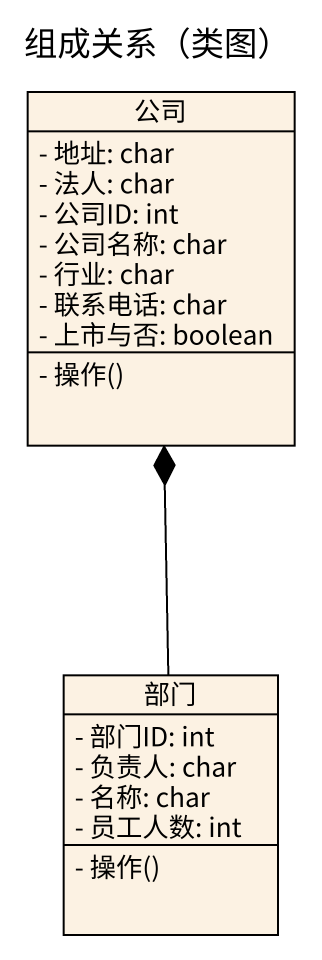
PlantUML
@startuml
title 组成关系（类图）
hide circle
hide empty members
skinparam classAttributeIconSize 0
class 公司 {
  - 地址: char
  - 法人: char
  - 公司ID: int
  - 公司名称: char
  - 行业: char
  - 联系电话: char
  - 上市与否: boolean
  - 操作()
}
class 部门 {
  - 部门ID: int
  - 负责人: char
  - 名称: char
  - 员工人数: int
  - 操作()
}
部门 -up-* 公司
@enduml
